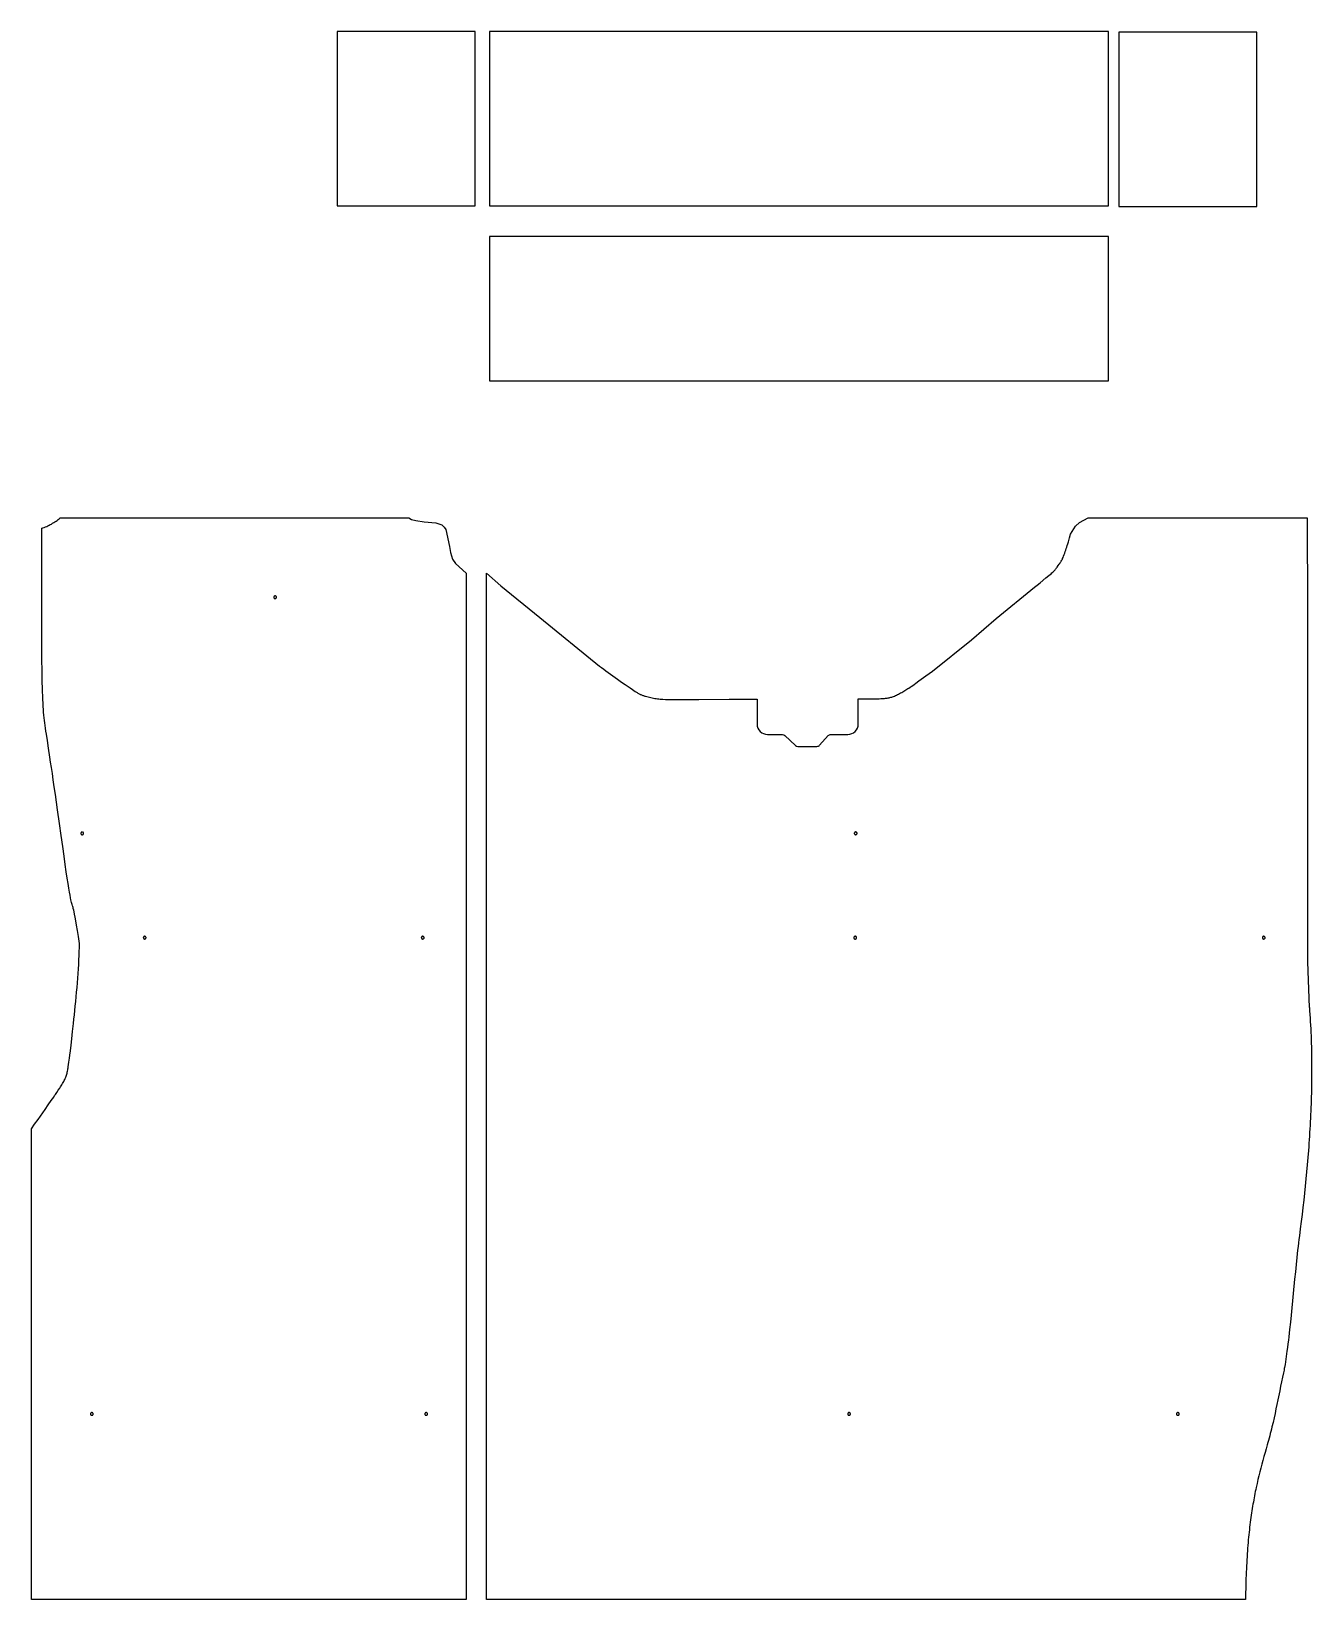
# Model space of a CAD drawing. Extents: x 0 to 7069, y -8139 to 8.
# Drawn here: x 1655 to 3519, y -7556 to -5270 of the extents above; entities that cross this region are included whole.
import ezdxf

# ---------------------------------------------------------------- set-up
doc = ezdxf.new("R2010")
doc.units = 0
doc.layers.add('DEFAULT_LAYER', color=1, linetype='CONTINUOUS')

msp = doc.modelspace()

# ---------------------------------------------------------------- linework, layer by layer
at = {"layer": 'DEFAULT_LAYER'}
for points in [[(2100.1, -5524.5), (2301.1, -5524.5), (2301.1, -5270.5), (2100.1, -5270.5)], [(3223.8, -5524.5), (3223.8, -5270.5), (2321.8, -5270.5), (2321.8, -5524.5)], [(3238.5, -5525.6), (3439.5, -5525.6), (3439.5, -5271.6), (3238.5, -5271.6)], [(2321.8, -5569.5), (2321.8, -5779.5), (3223.8, -5779.5), (3223.8, -5569.5)], [(2287.8, -6059.7), (2287.8, -7555.5), (1654.7, -7555.5), (1654.7, -6869.5), (1659.4, -6862.9), (1664.4, -6855.8), (1674.6, -6841.3), (1679.4, -6834.5), (1683.7, -6828.4), (1687.2, -6823.3), (1688.6, -6821.2), (1689.7, -6819.5), (1691.8, -6816.4), (1693.9, -6813.2), (1696, -6810.1), (1697, -6808.5), (1698.1, -6806.9), (1699.1, -6805.3), (1700, -6803.7), (1701, -6802.1), (1701.8, -6800.6), (1702.7, -6799), (1703.4, -6797.5), (1704.1, -6796), (1704.4, -6795.2), (1704.7, -6794.5), (1705.3, -6793), (1705.8, -6791.5), (1706.2, -6789.9), (1706.6, -6788.4), (1707, -6786.9), (1707.4, -6785.3), (1707.7, -6783.7), (1707.9, -6782.2), (1708.2, -6780.6), (1708.4, -6779), (1708.9, -6775.8), (1709.3, -6772.6), (1709.7, -6769.5), (1710.1, -6766.8), (1710.7, -6762.2), (1711.5, -6755.8), (1712.5, -6747.7), (1713.6, -6738.3), (1714.8, -6727.7), (1716.1, -6716.1), (1716.7, -6709.9), (1717.4, -6703.6), (1718.1, -6697.2), (1718.7, -6690.6), (1719.3, -6683.9), (1720, -6677.2), (1720.6, -6670.4), (1721.2, -6663.6), (1721.7, -6656.8), (1722.2, -6650), (1722.7, -6643.2), (1723.2, -6636.5), (1723.6, -6630), (1723.9, -6623.5), (1724.2, -6617.2), (1724.5, -6611.1), (1724.6, -6605.2), (1724.7, -6602.3), (1724.7, -6599.5), (1723.1, -6589.2), (1721.7, -6580.4), (1720.5, -6572.9), (1719.4, -6566.5), (1718.4, -6561.3), (1717.6, -6557), (1716.9, -6553.6), (1716.4, -6550.8), (1715.8, -6548.7), (1715.4, -6547), (1715, -6545.6), (1714.6, -6544.5), (1713.9, -6542.5), (1713.6, -6541.3), (1713.2, -6539.9), (1712.8, -6538), (1712.2, -6535.7), (1711.7, -6532.8), (1711, -6529.1), (1710.2, -6524.5), (1709.3, -6519), (1708.2, -6512.3), (1707, -6504.5), (1705.6, -6495.2), (1704.1, -6484.5), (1702.3, -6472.2), (1700.3, -6458.2), (1698, -6442.3), (1695.5, -6424.5), (1692.7, -6404.6), (1689.6, -6382.5), (1688.1, -6371.4), (1686.6, -6361.1), (1685.3, -6351.7), (1684, -6343.1), (1682.8, -6335.1), (1681.7, -6327.8), (1679.7, -6314.9), (1678, -6303.9), (1676.5, -6294.5), (1675.8, -6290.1), (1675.2, -6286), (1674.7, -6282.1), (1674.2, -6278.2), (1673.7, -6274.4), (1673.3, -6270.6), (1672.9, -6266.7), (1672.6, -6262.6), (1672.3, -6258.4), (1672, -6254), (1671.7, -6249.2), (1671.5, -6244.2), (1671.2, -6238.7), (1671, -6232.8), (1670.8, -6226.3), (1670.6, -6219.3), (1670.4, -6211.7), (1670.2, -6203.3), (1669.7, -6184.5), (1669.7, -6144.5), (1669.7, -6039.5), (1669.7, -5994.5), (1671.6, -5993.9), (1673.4, -5993.2), (1675.2, -5992.5), (1677, -5991.7), (1678.8, -5990.9), (1680.5, -5990.1), (1682.3, -5989.2), (1684, -5988.3), (1685.7, -5987.3), (1687.3, -5986.3), (1689, -5985.3), (1690.6, -5984.2), (1692.2, -5983.1), (1693.7, -5981.9), (1695.2, -5980.7), (1696.7, -5979.5), (1875.9, -5979.5), (2204.6, -5979.5), (2208.4, -5981.8), (2214.7, -5983.3), (2226.8, -5985.2), (2243.8, -5986.8), (2252.5, -5989.3), (2256.2, -5992.8), (2258.2, -5996.1), (2263.5, -6021.2), (2265, -6029.9), (2268.3, -6039.3), (2272.5, -6046)], [(2007.7, -6095), (2007.7, -6095.2), (2007.8, -6095.4), (2007.8, -6095.6), (2007.9, -6095.8), (2008, -6096), (2008.1, -6096.1), (2008.2, -6096.3), (2008.3, -6096.4), (2008.4, -6096.6), (2008.6, -6096.7), (2008.8, -6096.8), (2008.9, -6096.9), (2009.1, -6096.9), (2009.3, -6097), (2009.5, -6097), (2009.7, -6097), (2009.9, -6097), (2010.1, -6097), (2010.3, -6096.9), (2010.5, -6096.9), (2010.7, -6096.8), (2010.8, -6096.7), (2011, -6096.6), (2011.1, -6096.4), (2011.3, -6096.3), (2011.4, -6096.1), (2011.5, -6096), (2011.6, -6095.8), (2011.6, -6095.6), (2011.7, -6095.4), (2011.7, -6095.2), (2011.7, -6095), (2011.7, -6094.8), (2011.7, -6094.6), (2011.6, -6094.4), (2011.6, -6094.2), (2011.5, -6094.1), (2011.4, -6093.9), (2011.3, -6093.8), (2011.1, -6093.6), (2011, -6093.5), (2010.8, -6093.4), (2010.7, -6093.3), (2010.5, -6093.2), (2010.3, -6093.1), (2010.1, -6093.1), (2009.9, -6093), (2009.7, -6093), (2009.5, -6093), (2009.3, -6093.1), (2009.1, -6093.1), (2008.9, -6093.2), (2008.8, -6093.3), (2008.6, -6093.4), (2008.4, -6093.5), (2008.3, -6093.6), (2008.2, -6093.8), (2008.1, -6093.9), (2008, -6094.1), (2007.9, -6094.2), (2007.8, -6094.4), (2007.8, -6094.6), (2007.7, -6094.8)], [(1726.7, -6439), (1726.7, -6439.2), (1726.8, -6439.4), (1726.8, -6439.6), (1726.9, -6439.8), (1727, -6440), (1727.1, -6440.1), (1727.2, -6440.3), (1727.3, -6440.4), (1727.4, -6440.6), (1727.6, -6440.7), (1727.8, -6440.8), (1727.9, -6440.9), (1728.1, -6440.9), (1728.3, -6441), (1728.5, -6441), (1728.7, -6441), (1728.9, -6441), (1729.1, -6441), (1729.3, -6440.9), (1729.5, -6440.9), (1729.7, -6440.8), (1729.8, -6440.7), (1730, -6440.6), (1730.1, -6440.4), (1730.3, -6440.3), (1730.4, -6440.1), (1730.5, -6440), (1730.6, -6439.8), (1730.6, -6439.6), (1730.7, -6439.4), (1730.7, -6439.2), (1730.7, -6439), (1730.7, -6438.8), (1730.7, -6438.6), (1730.6, -6438.4), (1730.6, -6438.2), (1730.5, -6438.1), (1730.4, -6437.9), (1730.3, -6437.8), (1730.1, -6437.6), (1730, -6437.5), (1729.8, -6437.4), (1729.7, -6437.3), (1729.5, -6437.2), (1729.3, -6437.1), (1729.1, -6437.1), (1728.9, -6437), (1728.7, -6437), (1728.5, -6437), (1728.3, -6437.1), (1728.1, -6437.1), (1727.9, -6437.2), (1727.8, -6437.3), (1727.6, -6437.4), (1727.4, -6437.5), (1727.3, -6437.6), (1727.2, -6437.8), (1727.1, -6437.9), (1727, -6438.1), (1726.9, -6438.2), (1726.8, -6438.4), (1726.8, -6438.6), (1726.7, -6438.8)], [(2853.4, -6439), (2853.4, -6439.2), (2853.4, -6439.4), (2853.5, -6439.6), (2853.5, -6439.8), (2853.6, -6440), (2853.7, -6440.1), (2853.8, -6440.3), (2854, -6440.4), (2854.1, -6440.6), (2854.3, -6440.7), (2854.4, -6440.8), (2854.6, -6440.9), (2854.8, -6440.9), (2855, -6441), (2855.2, -6441), (2855.4, -6441), (2855.6, -6441), (2855.8, -6441), (2856, -6440.9), (2856.2, -6440.9), (2856.3, -6440.8), (2856.5, -6440.7), (2856.7, -6440.6), (2856.8, -6440.4), (2856.9, -6440.3), (2857, -6440.1), (2857.1, -6440), (2857.2, -6439.8), (2857.3, -6439.6), (2857.3, -6439.4), (2857.4, -6439.2), (2857.4, -6439), (2857.4, -6438.8), (2857.3, -6438.6), (2857.3, -6438.4), (2857.2, -6438.2), (2857.1, -6438.1), (2857, -6437.9), (2856.9, -6437.8), (2856.8, -6437.6), (2856.7, -6437.5), (2856.5, -6437.4), (2856.3, -6437.3), (2856.2, -6437.2), (2856, -6437.1), (2855.8, -6437.1), (2855.6, -6437), (2855.4, -6437), (2855.2, -6437), (2855, -6437.1), (2854.8, -6437.1), (2854.6, -6437.2), (2854.4, -6437.3), (2854.3, -6437.4), (2854.1, -6437.5), (2854, -6437.6), (2853.8, -6437.8), (2853.7, -6437.9), (2853.6, -6438.1), (2853.5, -6438.2), (2853.5, -6438.4), (2853.4, -6438.6), (2853.4, -6438.8)], [(1817.7, -6591), (1817.7, -6591.2), (1817.8, -6591.4), (1817.8, -6591.6), (1817.9, -6591.8), (1818, -6592), (1818.1, -6592.1), (1818.2, -6592.3), (1818.3, -6592.4), (1818.4, -6592.6), (1818.6, -6592.7), (1818.8, -6592.8), (1818.9, -6592.9), (1819.1, -6592.9), (1819.3, -6593), (1819.5, -6593), (1819.7, -6593), (1819.9, -6593), (1820.1, -6593), (1820.3, -6592.9), (1820.5, -6592.9), (1820.7, -6592.8), (1820.8, -6592.7), (1821, -6592.6), (1821.1, -6592.4), (1821.3, -6592.3), (1821.4, -6592.1), (1821.5, -6592), (1821.6, -6591.8), (1821.6, -6591.6), (1821.7, -6591.4), (1821.7, -6591.2), (1821.7, -6591), (1821.7, -6590.8), (1821.7, -6590.6), (1821.6, -6590.4), (1821.6, -6590.2), (1821.5, -6590.1), (1821.4, -6589.9), (1821.3, -6589.8), (1821.1, -6589.6), (1821, -6589.5), (1820.8, -6589.4), (1820.7, -6589.3), (1820.5, -6589.2), (1820.3, -6589.1), (1820.1, -6589.1), (1819.9, -6589), (1819.7, -6589), (1819.5, -6589), (1819.3, -6589.1), (1819.1, -6589.1), (1818.9, -6589.2), (1818.8, -6589.3), (1818.6, -6589.4), (1818.4, -6589.5), (1818.3, -6589.6), (1818.2, -6589.8), (1818.1, -6589.9), (1818, -6590.1), (1817.9, -6590.2), (1817.8, -6590.4), (1817.8, -6590.6), (1817.7, -6590.8)], [(2222.7, -6591), (2222.7, -6591.2), (2222.8, -6591.4), (2222.8, -6591.6), (2222.9, -6591.8), (2223, -6592), (2223.1, -6592.1), (2223.2, -6592.3), (2223.3, -6592.4), (2223.4, -6592.6), (2223.6, -6592.7), (2223.8, -6592.8), (2223.9, -6592.9), (2224.1, -6592.9), (2224.3, -6593), (2224.5, -6593), (2224.7, -6593), (2224.9, -6593), (2225.1, -6593), (2225.3, -6592.9), (2225.5, -6592.9), (2225.7, -6592.8), (2225.8, -6592.7), (2226, -6592.6), (2226.1, -6592.4), (2226.3, -6592.3), (2226.4, -6592.1), (2226.5, -6592), (2226.6, -6591.8), (2226.6, -6591.6), (2226.7, -6591.4), (2226.7, -6591.2), (2226.7, -6591), (2226.7, -6590.8), (2226.7, -6590.6), (2226.6, -6590.4), (2226.6, -6590.2), (2226.5, -6590.1), (2226.4, -6589.9), (2226.3, -6589.8), (2226.1, -6589.6), (2226, -6589.5), (2225.8, -6589.4), (2225.7, -6589.3), (2225.5, -6589.2), (2225.3, -6589.1), (2225.1, -6589.1), (2224.9, -6589), (2224.7, -6589), (2224.5, -6589), (2224.3, -6589.1), (2224.1, -6589.1), (2223.9, -6589.2), (2223.8, -6589.3), (2223.6, -6589.4), (2223.4, -6589.5), (2223.3, -6589.6), (2223.2, -6589.8), (2223.1, -6589.9), (2223, -6590.1), (2222.9, -6590.2), (2222.8, -6590.4), (2222.8, -6590.6), (2222.7, -6590.8)], [(2852.7, -6591), (2852.7, -6591.2), (2852.7, -6591.4), (2852.8, -6591.6), (2852.9, -6591.8), (2852.9, -6592), (2853, -6592.1), (2853.2, -6592.3), (2853.3, -6592.4), (2853.4, -6592.6), (2853.6, -6592.7), (2853.8, -6592.8), (2853.9, -6592.9), (2854.1, -6592.9), (2854.3, -6593), (2854.5, -6593), (2854.7, -6593), (2854.9, -6593), (2855.1, -6593), (2855.3, -6592.9), (2855.5, -6592.9), (2855.7, -6592.8), (2855.8, -6592.7), (2856, -6592.6), (2856.1, -6592.4), (2856.3, -6592.3), (2856.4, -6592.1), (2856.5, -6592), (2856.6, -6591.8), (2856.6, -6591.6), (2856.7, -6591.4), (2856.7, -6591.2), (2856.7, -6591), (2856.7, -6590.8), (2856.7, -6590.6), (2856.6, -6590.4), (2856.6, -6590.2), (2856.5, -6590.1), (2856.4, -6589.9), (2856.3, -6589.8), (2856.1, -6589.6), (2856, -6589.5), (2855.8, -6589.4), (2855.7, -6589.3), (2855.5, -6589.2), (2855.3, -6589.1), (2855.1, -6589.1), (2854.9, -6589), (2854.7, -6589), (2854.5, -6589), (2854.3, -6589.1), (2854.1, -6589.1), (2853.9, -6589.2), (2853.8, -6589.3), (2853.6, -6589.4), (2853.4, -6589.5), (2853.3, -6589.6), (2853.2, -6589.8), (2853, -6589.9), (2852.9, -6590.1), (2852.9, -6590.2), (2852.8, -6590.4), (2852.7, -6590.6), (2852.7, -6590.8)], [(3447.7, -6591), (3447.7, -6591.2), (3447.7, -6591.4), (3447.8, -6591.6), (3447.9, -6591.8), (3447.9, -6592), (3448, -6592.1), (3448.2, -6592.3), (3448.3, -6592.4), (3448.4, -6592.6), (3448.6, -6592.7), (3448.8, -6592.8), (3448.9, -6592.9), (3449.1, -6592.9), (3449.3, -6593), (3449.5, -6593), (3449.7, -6593), (3449.9, -6593), (3450.1, -6593), (3450.3, -6592.9), (3450.5, -6592.9), (3450.7, -6592.8), (3450.8, -6592.7), (3451, -6592.6), (3451.1, -6592.4), (3451.3, -6592.3), (3451.4, -6592.1), (3451.5, -6592), (3451.6, -6591.8), (3451.6, -6591.6), (3451.7, -6591.4), (3451.7, -6591.2), (3451.7, -6591), (3451.7, -6590.8), (3451.7, -6590.6), (3451.6, -6590.4), (3451.6, -6590.2), (3451.5, -6590.1), (3451.4, -6589.9), (3451.3, -6589.8), (3451.1, -6589.6), (3451, -6589.5), (3450.8, -6589.4), (3450.7, -6589.3), (3450.5, -6589.2), (3450.3, -6589.1), (3450.1, -6589.1), (3449.9, -6589), (3449.7, -6589), (3449.5, -6589), (3449.3, -6589.1), (3449.1, -6589.1), (3448.9, -6589.2), (3448.8, -6589.3), (3448.6, -6589.4), (3448.4, -6589.5), (3448.3, -6589.6), (3448.2, -6589.8), (3448, -6589.9), (3447.9, -6590.1), (3447.9, -6590.2), (3447.8, -6590.4), (3447.7, -6590.6), (3447.7, -6590.8)], [(1740.7, -7285), (1740.7, -7285.2), (1740.8, -7285.4), (1740.8, -7285.6), (1740.9, -7285.8), (1741, -7286), (1741.1, -7286.1), (1741.2, -7286.3), (1741.3, -7286.4), (1741.4, -7286.6), (1741.6, -7286.7), (1741.8, -7286.8), (1741.9, -7286.9), (1742.1, -7286.9), (1742.3, -7287), (1742.5, -7287), (1742.7, -7287), (1742.9, -7287), (1743.1, -7287), (1743.3, -7286.9), (1743.5, -7286.9), (1743.7, -7286.8), (1743.8, -7286.7), (1744, -7286.6), (1744.1, -7286.4), (1744.3, -7286.3), (1744.4, -7286.1), (1744.5, -7286), (1744.6, -7285.8), (1744.6, -7285.6), (1744.7, -7285.4), (1744.7, -7285.2), (1744.7, -7285), (1744.7, -7284.8), (1744.7, -7284.6), (1744.6, -7284.4), (1744.6, -7284.2), (1744.5, -7284.1), (1744.4, -7283.9), (1744.3, -7283.8), (1744.1, -7283.6), (1744, -7283.5), (1743.8, -7283.4), (1743.7, -7283.3), (1743.5, -7283.2), (1743.3, -7283.1), (1743.1, -7283.1), (1742.9, -7283), (1742.7, -7283), (1742.5, -7283), (1742.3, -7283.1), (1742.1, -7283.1), (1741.9, -7283.2), (1741.8, -7283.3), (1741.6, -7283.4), (1741.4, -7283.5), (1741.3, -7283.6), (1741.2, -7283.8), (1741.1, -7283.9), (1741, -7284.1), (1740.9, -7284.2), (1740.8, -7284.4), (1740.8, -7284.6), (1740.7, -7284.8)], [(2227.7, -7285), (2227.7, -7285.2), (2227.8, -7285.4), (2227.8, -7285.6), (2227.9, -7285.8), (2228, -7286), (2228.1, -7286.1), (2228.2, -7286.3), (2228.3, -7286.4), (2228.4, -7286.6), (2228.6, -7286.7), (2228.8, -7286.8), (2228.9, -7286.9), (2229.1, -7286.9), (2229.3, -7287), (2229.5, -7287), (2229.7, -7287), (2229.9, -7287), (2230.1, -7287), (2230.3, -7286.9), (2230.5, -7286.9), (2230.7, -7286.8), (2230.8, -7286.7), (2231, -7286.6), (2231.1, -7286.4), (2231.3, -7286.3), (2231.4, -7286.1), (2231.5, -7286), (2231.6, -7285.8), (2231.6, -7285.6), (2231.7, -7285.4), (2231.7, -7285.2), (2231.7, -7285), (2231.7, -7284.8), (2231.7, -7284.6), (2231.6, -7284.4), (2231.6, -7284.2), (2231.5, -7284.1), (2231.4, -7283.9), (2231.3, -7283.8), (2231.1, -7283.6), (2231, -7283.5), (2230.8, -7283.4), (2230.7, -7283.3), (2230.5, -7283.2), (2230.3, -7283.1), (2230.1, -7283.1), (2229.9, -7283), (2229.7, -7283), (2229.5, -7283), (2229.3, -7283.1), (2229.1, -7283.1), (2228.9, -7283.2), (2228.8, -7283.3), (2228.6, -7283.4), (2228.4, -7283.5), (2228.3, -7283.6), (2228.2, -7283.8), (2228.1, -7283.9), (2228, -7284.1), (2227.9, -7284.2), (2227.8, -7284.4), (2227.8, -7284.6), (2227.7, -7284.8)], [(2843.7, -7285), (2843.7, -7285.2), (2843.7, -7285.4), (2843.8, -7285.6), (2843.9, -7285.8), (2843.9, -7286), (2844, -7286.1), (2844.2, -7286.3), (2844.3, -7286.4), (2844.4, -7286.6), (2844.6, -7286.7), (2844.8, -7286.8), (2844.9, -7286.9), (2845.1, -7286.9), (2845.3, -7287), (2845.5, -7287), (2845.7, -7287), (2845.9, -7287), (2846.1, -7287), (2846.3, -7286.9), (2846.5, -7286.9), (2846.7, -7286.8), (2846.8, -7286.7), (2847, -7286.6), (2847.1, -7286.4), (2847.3, -7286.3), (2847.4, -7286.1), (2847.5, -7286), (2847.6, -7285.8), (2847.6, -7285.6), (2847.7, -7285.4), (2847.7, -7285.2), (2847.7, -7285), (2847.7, -7284.8), (2847.7, -7284.6), (2847.6, -7284.4), (2847.6, -7284.2), (2847.5, -7284.1), (2847.4, -7283.9), (2847.3, -7283.8), (2847.1, -7283.6), (2847, -7283.5), (2846.8, -7283.4), (2846.7, -7283.3), (2846.5, -7283.2), (2846.3, -7283.1), (2846.1, -7283.1), (2845.9, -7283), (2845.7, -7283), (2845.5, -7283), (2845.3, -7283.1), (2845.1, -7283.1), (2844.9, -7283.2), (2844.8, -7283.3), (2844.6, -7283.4), (2844.4, -7283.5), (2844.3, -7283.6), (2844.2, -7283.8), (2844, -7283.9), (2843.9, -7284.1), (2843.9, -7284.2), (2843.8, -7284.4), (2843.7, -7284.6), (2843.7, -7284.8)], [(3322.7, -7285), (3322.7, -7285.2), (3322.7, -7285.4), (3322.8, -7285.6), (3322.9, -7285.8), (3322.9, -7286), (3323, -7286.1), (3323.2, -7286.3), (3323.3, -7286.4), (3323.4, -7286.6), (3323.6, -7286.7), (3323.8, -7286.8), (3323.9, -7286.9), (3324.1, -7286.9), (3324.3, -7287), (3324.5, -7287), (3324.7, -7287), (3324.9, -7287), (3325.1, -7287), (3325.3, -7286.9), (3325.5, -7286.9), (3325.7, -7286.8), (3325.8, -7286.7), (3326, -7286.6), (3326.1, -7286.4), (3326.3, -7286.3), (3326.4, -7286.1), (3326.5, -7286), (3326.6, -7285.8), (3326.6, -7285.6), (3326.7, -7285.4), (3326.7, -7285.2), (3326.7, -7285), (3326.7, -7284.8), (3326.7, -7284.6), (3326.6, -7284.4), (3326.6, -7284.2), (3326.5, -7284.1), (3326.4, -7283.9), (3326.3, -7283.8), (3326.1, -7283.6), (3326, -7283.5), (3325.8, -7283.4), (3325.7, -7283.3), (3325.5, -7283.2), (3325.3, -7283.1), (3325.1, -7283.1), (3324.9, -7283), (3324.7, -7283), (3324.5, -7283), (3324.3, -7283.1), (3324.1, -7283.1), (3323.9, -7283.2), (3323.8, -7283.3), (3323.6, -7283.4), (3323.4, -7283.5), (3323.3, -7283.6), (3323.2, -7283.8), (3323, -7283.9), (3322.9, -7284.1), (3322.9, -7284.2), (3322.8, -7284.4), (3322.7, -7284.6), (3322.7, -7284.8)]]:
    msp.add_lwpolyline(points, close=True, dxfattribs=at)
msp.add_lwpolyline([(2317.8, -7555.5), (2317.8, -6059.7), (2338.4, -6078.3), (2395.3, -6124.6), (2482.3, -6195.4), (2485.2, -6197.6), (2488.3, -6199.9), (2491.5, -6202.3), (2494.8, -6204.7), (2498.2, -6207.1), (2501.6, -6209.5), (2505, -6211.9), (2508.3, -6214.2), (2514.5, -6218.5), (2519.8, -6222.2), (2524.1, -6225), (2526.7, -6226.9), (2530.4, -6229.5), (2532.3, -6230.9), (2534.2, -6232.2), (2536.1, -6233.4), (2537, -6234), (2538, -6234.6), (2538.9, -6235.1), (2539.8, -6235.6), (2540.8, -6236.1), (2541.7, -6236.5), (2542.6, -6236.9), (2543.5, -6237.3), (2544.5, -6237.7), (2545.4, -6238), (2546.4, -6238.3), (2547.3, -6238.6), (2548.3, -6238.9), (2549.3, -6239.2), (2551.2, -6239.7), (2553.2, -6240.2), (2557, -6241.1), (2559, -6241.5), (2560.9, -6241.9), (2562.8, -6242.3), (2564.8, -6242.6), (2566.7, -6243), (2568.7, -6243.2), (2570.6, -6243.5), (2572.6, -6243.7), (2573.3, -6243.7), (2574.5, -6243.7), (2578.2, -6243.8), (2583.4, -6243.8), (2590, -6243.9), (2606.7, -6243.9), (2626.8, -6243.8), (2671.2, -6243.7), (2692.7, -6243.7), (2711.8, -6243.7), (2711.8, -6279.9, 0.414344), (2726.8, -6294.9), (2748.7, -6294.9, -0.192253), (2752.1, -6296.3), (2767.5, -6310.9, 0.192253), (2770.9, -6312.3), (2799, -6312.3, 0.213187), (2802.8, -6310.6), (2815.3, -6296.6, -0.213187), (2819.1, -6294.9), (2844.1, -6294.9, 0.414714), (2859.1, -6279.9), (2859, -6243), (2862.6, -6243), (2866.3, -6243), (2873.7, -6243.1), (2877.3, -6243.2), (2880.8, -6243.2), (2882.4, -6243.1), (2884, -6243.1), (2885.4, -6243), (2886.8, -6243), (2889.5, -6242.8), (2892.1, -6242.7), (2894.8, -6242.5), (2896.1, -6242.5), (2897.4, -6242.3), (2898.8, -6242.2), (2900.1, -6242.1), (2901.4, -6241.9), (2902.7, -6241.7), (2904, -6241.4), (2905.3, -6241.1), (2906.6, -6240.8), (2907.9, -6240.5), (2909.2, -6240), (2910.5, -6239.5), (2911.9, -6238.9), (2913.3, -6238.3), (2914.8, -6237.6), (2916.3, -6236.9), (2917.8, -6236.1), (2919.3, -6235.3), (2920.8, -6234.4), (2922.4, -6233.6), (2925.4, -6231.8), (2928.4, -6230), (2931.3, -6228.2), (2932.8, -6227.3), (2934.5, -6226.1), (2936.4, -6224.9), (2938.4, -6223.5), (2940.5, -6221.9), (2942.8, -6220.3), (2947.5, -6216.9), (2957.5, -6209.5), (2962.5, -6205.9), (2967.1, -6202.6), (3024.1, -6156.9), (3060.1, -6125.9), (3115.9, -6080.5), (3119.7, -6077.4), (3123.9, -6073.9), (3132.5, -6066.8), (3136.5, -6063.5), (3139.9, -6060.7), (3141.3, -6059.5), (3142.4, -6058.5), (3143.3, -6057.6), (3144, -6057.1), (3144.8, -6056.1), (3145.7, -6055.1), (3146.5, -6054.1), (3147.3, -6053.1), (3148.1, -6052), (3148.9, -6051), (3150.4, -6048.9), (3151.9, -6046.7), (3152.7, -6045.6), (3153.4, -6044.5), (3154.2, -6043.4), (3154.9, -6042.3), (3155.5, -6041.1), (3156.2, -6040), (3156.5, -6039.3), (3156.8, -6038.6), (3157.5, -6036.9), (3158.3, -6035), (3159.1, -6032.9), (3159.9, -6030.7), (3160.7, -6028.4), (3161.5, -6026.2), (3162.2, -6024.2), (3162.9, -6022), (3163.6, -6019.6), (3164.4, -6017), (3165.2, -6014.2), (3166.9, -6008.5), (3168.5, -6002.9), (3175.4, -5991.3), (3181.2, -5985.9), (3193.8, -5979.5), (3474.1, -5979.5), (3513.1, -5979.5), (3513.4, -6113.6), (3513.4, -6626.3), (3516.1, -6692.6), (3516.2, -6692.6), (3516.6, -6697.8), (3516.9, -6703), (3517.3, -6708.2), (3517.6, -6713.4), (3517.8, -6718.6), (3518.1, -6723.8), (3518.3, -6729), (3518.6, -6734.2), (3518.7, -6739.4), (3518.9, -6744.7), (3519.1, -6749.9), (3519.2, -6755.1), (3519.3, -6760.3), (3519.4, -6765.5), (3519.4, -6770.7), (3519.5, -6775.9), (3519.5, -6781.1), (3519.5, -6786.4), (3519.5, -6791.6), (3519.4, -6796.8), (3519.4, -6802), (3519.3, -6807.2), (3519.2, -6812.4), (3519.1, -6817.6), (3518.9, -6822.9), (3518.8, -6828.1), (3518.6, -6833.3), (3518.4, -6838.5), (3518.2, -6843.7), (3518, -6848.9), (3517.8, -6854.1), (3517.5, -6859.3), (3517.2, -6864.6), (3516.9, -6869.8), (3516.6, -6875), (3516.3, -6880.2), (3516, -6885.4), (3515.6, -6890.6), (3515.2, -6895.8), (3514.8, -6901), (3514, -6911.4), (3513.1, -6921.8), (3512.2, -6932.2), (3511.2, -6942.6), (3510.2, -6953), (3509.1, -6963.4), (3508, -6973.7), (3506.8, -6984.1), (3505.6, -6994.5), (3504.3, -7004.8), (3503, -7015.2), (3501.7, -7025.5), (3501, -7030.7), (3500.4, -7035.9), (3499.7, -7041.2), (3499.1, -7046.4), (3498.5, -7051.7), (3497.9, -7056.9), (3496.8, -7067.4), (3495.8, -7077.9), (3494.7, -7088.4), (3492.7, -7109.5), (3491.7, -7120), (3490.7, -7130.5), (3489.6, -7141), (3488.6, -7151.5), (3487.4, -7162), (3486.8, -7167.3), (3486.2, -7172.5), (3485.6, -7177.7), (3485, -7183), (3484.3, -7188.2), (3483.6, -7193.4), (3482.5, -7201.3), (3482, -7205.3), (3481.4, -7209.2), (3480.8, -7213.1), (3480.1, -7217.1), (3479.7, -7219), (3479.4, -7221), (3479, -7222.9), (3478.5, -7224.9), (3477.1, -7231.5), (3475.7, -7238.1), (3474.4, -7244.7), (3473, -7251.3), (3470.3, -7264.5), (3469, -7271), (3467.6, -7277.6), (3466.2, -7284.2), (3464.7, -7290.8), (3463.3, -7297.4), (3461.7, -7303.9), (3460.9, -7307.2), (3460.1, -7310.5), (3459.3, -7313.7), (3458.5, -7317), (3457.6, -7320.3), (3456.7, -7323.5), (3455.8, -7326.8), (3454.9, -7330), (3453.3, -7335.7), (3451.6, -7341.4), (3450.1, -7347), (3448.5, -7352.6), (3447, -7358.2), (3445.5, -7363.8), (3444.1, -7369.4), (3442.7, -7375.1), (3441.3, -7380.7), (3440, -7386.4), (3438.7, -7392.2), (3438.1, -7395.2), (3437.5, -7398.1), (3436.9, -7401.1), (3436.3, -7404.1), (3435.7, -7407.1), (3435.1, -7410.2), (3434.6, -7413.3), (3434, -7416.4), (3433.5, -7419.6), (3433, -7422.8), (3432.5, -7426), (3432, -7429.3), (3431.5, -7432.6), (3431, -7436), (3430.5, -7439.4), (3430.1, -7442.9), (3429.7, -7446.4), (3429.2, -7449.9), (3428.8, -7453.6), (3428.4, -7457.2), (3428, -7461), (3427.7, -7464.7), (3427.3, -7468.6), (3426.9, -7472.5), (3426.6, -7476.5), (3426.3, -7480.5), (3426, -7484.6), (3425.7, -7488.8), (3425.4, -7493), (3425.2, -7497.4), (3424.9, -7501.8), (3424.7, -7506.2), (3424.5, -7510.8), (3424.3, -7515.4), (3424.1, -7520.1), (3423.9, -7524.9), (3423.7, -7529.8), (3423.6, -7534.8), (3423.5, -7539.8), (3423.3, -7545), (3423.2, -7550.2), (3423.2, -7555.5)], format="xyb", close=True, dxfattribs=at)

doc.saveas('drawing.dxf')
